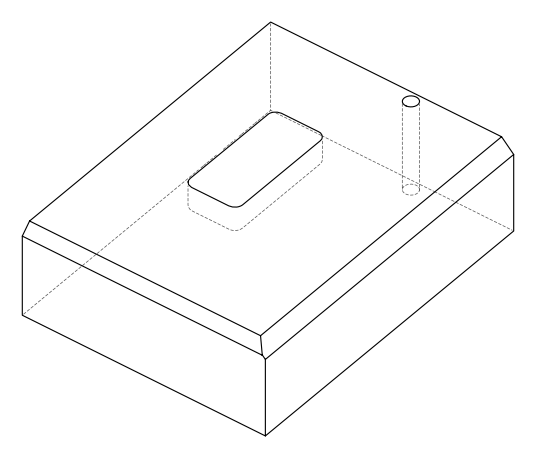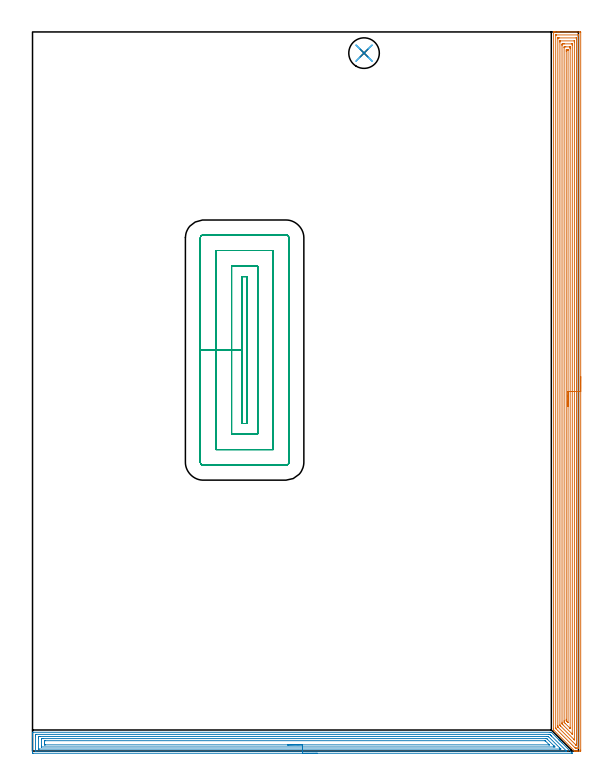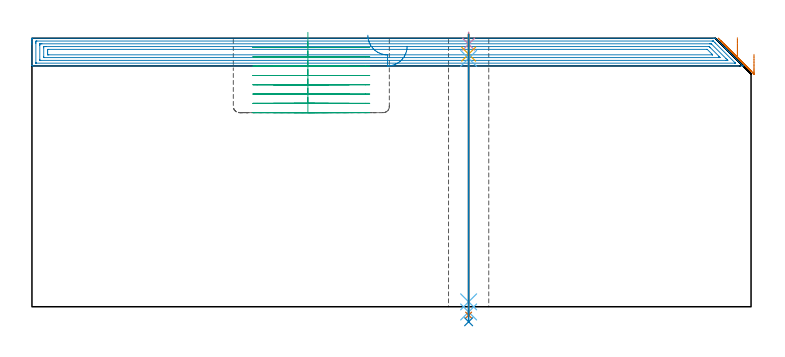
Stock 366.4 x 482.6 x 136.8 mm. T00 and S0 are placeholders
(PLAN: 8 operations, 6 tool changes, 64.6 min)
(1 AREA_MILL | FG_CHAMFER_SURFACE | UGT0205_001 | 26.99 min | 79933 mm3)
(2 AREA_MILL_1 | FG_CHAMFER_SURFACE_1 | UGT0205_001 | 14.54 min | 35062 mm3)
(3 MILL_RECTANGULAR_POCKET | POCKET_RECTANGULAR_STRAIGHT | UGT0201_095 | Follow Part, ap 5, ae 75% | 21.19 min | 520203 mm3)
(4 SPOT_DRILL | STEP1HOLE | NXT0321_9005460120000 | 0.05 min | 193 mm3)
(5 DRILL_BLIND_HOLE_INTO_CENTER | STEP1HOLE | UGT0301_178 | 0.04 min | 56 mm3)
(6 GUN_DRILL_THROUGH_HOLE | STEP1HOLE | UGT0307_001 | 0.61 min | 2537 mm3)
(7 SPADE_DRILL_TO_ENLARGE_THROUGH_HOLE | STEP1HOLE | UGT0306_003 | 0.57 min | 13900 mm3)
(8 DRILL_TO_ENLARGE_THROUGH_HOLE | STEP1HOLE | UGT0301_050 | 0.59 min | 28392 mm3)
(TOOL UGT0205_001 | Chamfer Mill 20 x 3 x 45 deg. | D20 FL50 Z2)
(TOOL UGT0201_095 | End mill 20 mm | D20 R3 FL38 Z4)
(TOOL NXT0321_9005460120000 | NC Spot Drill, 142deg, 12mm, Carbide, Uncoated | D12 PA142 FL30 Z2)
(TOOL UGT0301_178 | Twist Drill 5.4 mm | D5.4 PA118 FL55 Z2)
(TOOL UGT0307_001 | Gun Drill 5 mm | D5 PA130 FL24 Z1)
(TOOL UGT0306_003 | Spade Drill 12.5mm | D12.5 PA132 FL10 Z2)
(TOOL UGT0301_050 | Twist Drill 20.5 mm | D20.5 PA118 FL145 Z2)
(OP 1 AREA_MILL)
G17 G21 G94 G90
T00 M6
G54
G17 G0 G90 X367.9 Y251.3 S1061 M3
G43 Z146.8 H0
Z128.6
G94 G1 Y251.262 Z127.728 F250.
Y251.148 Z126.864
Y250.959 Z126.012
Y250.697 Z125.18
Y250.363 Z124.374
Y249.96 Z123.6
Y249.492 Z122.864
Y248.96 Z122.172
Y248.371 Z121.529
Y247.728 Z120.94
Y247.036 Z120.408
Y246.3 Z119.94
Y245.526 Z119.537
Y244.72 Z119.203
Y243.888 Z118.941
Y243.037 Z118.752
Y242.172 Z118.638
Y241.3 Z118.6
Y0.614
X367.897 Y0.002 Z118.599
X367.896 Y0.001
X367.285 Y0. Z119.21
X365.834 Z120.662
X365.499 Z120.997
X364.958 Z121.54
X364.828 Z121.672
X364.383 Z122.117
X363.794 Y0.01 Z122.704
X363.712 Y0.089 Z122.787
X363.631 Y0.168 Z122.866
X349.79 Y14.011 Z136.709
X349.706 Y14.096 Z136.792
X349.7 Y14.903 Z136.8
Y482.432
X349.702 Y482.59 Z136.788
X349.761 Y482.593 Z136.731
X350.162 Y482.6 Z136.337
X350.537 Z135.962
X351.208 Z135.287
X352.437 Z134.06
X352.995 Z133.5
X353.609 Z132.886
X367.285 Z119.212
X367.566 Y482.598 Z118.932
X367.892 Y482.59 Z118.606
X367.899 Y482.264 Z118.599
X367.9 Y241.3 Z118.6
X366.486 Z120.014
X366.485 Y2.307 Z120.015
X366.484 Y2.213 Z120.016
X366.479 Y2.027 Z120.021
X366.474 Y2.008 Z120.026
X366.466 Y2.005 Z120.034
X366.442 Y2.002 Z120.058
X365.499 Y2. Z121.001
X365.004 Y2.002 Z121.496
X364.605 Y2.01 Z121.895
X364.23 Y2.032 Z122.27
X363.851 Y2.4 Z122.649
X351.347 Y14.904 Z135.153
X351.208 Y15.048 Z135.292
X351.121 Y15.144 Z135.379
X351.116 Y15.515 Z135.384
X351.115 Y15.703 Z135.385
X351.114 Y480.293 Z135.386
X351.116 Y480.388 Z135.384
X351.121 Y480.574 Z135.379
X351.126 Y480.592 Z135.374
X351.134 Y480.595 Z135.366
X351.158 Y480.598 Z135.342
X351.208 Y480.6 Z135.292
X351.701 Z134.799
X365.991 Z120.509
X366.392 Y480.597 Z120.108
X366.449 Y480.594 Z120.051
X366.477 Y480.591 Z120.023
X366.481 Y480.482 Z120.019
X366.485 Y480.294 Z120.015
X366.486 Y480.2 Z120.014
Y241.3
X365.072 Z121.428
X365.071 Y4.614 Z121.429
X365.069 Y4.187 Z121.431
X365.067 Y4.071 Z121.433
X365.065 Y4.021 Z121.435
X364.978 Y4.01 Z121.522
X364.787 Y4.005 Z121.713
X364.701 Y4.011 Z121.799
X364.605 Y4.099 Z121.895
X364.514 Y4.187 Z121.986
X352.903 Y15.797 Z133.597
X352.811 Y15.891 Z133.689
X352.629 Y16.08 Z133.871
X352.535 Y16.181 Z133.965
X352.533 Y16.205 Z133.967
X352.531 Y16.261 Z133.969
X352.529 Y16.69 Z133.971
Y17.156
Y477.986
X352.531 Y478.413 Z133.969
X352.533 Y478.529 Z133.967
X352.535 Y478.579 Z133.965
X352.622 Y478.59 Z133.878
X352.81 Y478.598 Z133.69
X352.995 Y478.599 Z133.505
X353.701 Y478.6 Z132.799
X364.792 Y478.599 Z121.708
X364.916 Y478.596 Z121.584
X365.016 Y478.591 Z121.484
X365.065 Y478.586 Z121.435
X365.066 Y478.568 Z121.434
X365.069 Y478.413 Z121.431
X365.071 Y477.948 Z121.429
X365.072 Y241.3 Z121.428
X363.657 Z122.843
Y7.759
X363.654 Y7.601 Z122.846
X363.65 Y7.525 Z122.85
X363.646 Y7.514 Z122.854
X363.624 Y7.533 Z122.876
X363.56 Y7.591 Z122.94
X363.39 Y7.759 Z123.11
X354.46 Y16.69 Z132.04
X354.14 Y17.019 Z132.36
X353.95 Y17.219 Z132.55
X353.947 Y17.319 Z132.553
X353.943 Y17.527 Z132.557
Y475.734
X353.947 Y476.568 Z132.553
X353.949 Y476.59 Z132.551
X353.97 Y476.593 Z132.53
X354.023 Y476.598 Z132.477
X354.131 Y476.6 Z132.369
X354.348 Z132.152
X363.474 Z123.026
X363.579 Y476.598 Z122.921
X363.631 Y476.594 Z122.869
X363.651 Y476.59 Z122.849
X363.652 Y476.574 Z122.848
X363.657 Y475.789 Z122.843
Y475.734
Y241.3
X362.243 Z124.257
X362.242 Y11.908 Z124.258
X362.239 Y11.59 Z124.261
X362.236 Y11.382 Z124.264
X362.233 Y11.376 Z124.267
X362.218 Y11.388 Z124.282
X362.178 Y11.423 Z124.322
X362.11 Y11.488 Z124.39
X361.926 Y11.672 Z124.574
X356.015 Y17.583 Z130.485
X355.674 Y17.927 Z130.826
X355.402 Y18.206 Z131.098
X355.37 Y18.24 Z131.13
X355.364 Y18.287 Z131.136
X355.36 Y18.37 Z131.14
X355.358 Y18.476 Z131.142
X355.357 Y18.793 Z131.143
Y19.369
Y473.372
X355.358 Y473.948 Z131.142
X355.36 Y474.262 Z131.14
X355.364 Y474.573 Z131.136
X355.674 Y474.59 Z130.826
X355.918 Y474.597 Z130.582
X356.567 Y474.6 Z129.933
X356.808 Z129.692
X361.926 Y474.599 Z124.574
X362.171 Y474.596 Z124.329
X362.225 Y474.59 Z124.275
X362.236 Y474.575 Z124.264
X362.239 Y474.529 Z124.261
X362.242 Y473.948 Z124.258
X362.243 Y473.631 Z124.257
Y241.3
X360.829 Z125.671
Y15.797
X360.827 Y15.273 Z125.673
X360.825 Y15.245 Z125.675
X360.823 Y15.239 Z125.677
X360.818 Y15.241 Z125.682
X360.737 Y15.316 Z125.763
X360.574 Y15.475 Z125.926
X357.572 Y18.476 Z128.928
X357.46 Y18.587 Z129.04
X357.071 Y18.981 Z129.429
X356.877 Y19.179 Z129.623
X356.783 Y19.277 Z129.717
X356.778 Y19.369 Z129.722
X356.772 Y20.057 Z129.728
Y20.262
X356.771 Y471.958 Z129.729
X356.772 Y472.162 Z129.728
X356.776 Y472.506 Z129.724
X356.778 Y472.583 Z129.722
X356.876 Y472.59 Z129.624
X357.025 Y472.597 Z129.475
X357.46 Y472.599 Z129.04
X357.915 Y472.6 Z128.585
X360.596 Y472.598 Z125.904
X360.777 Y472.593 Z125.723
X360.814 Y472.591 Z125.686
X360.822 Y472.527 Z125.678
X360.826 Y472.369 Z125.674
X360.828 Y472.162 Z125.672
X360.829 Y471.473 Z125.671
Y471.269
Y241.3
X359.415 Z127.085
X359.414 Y19.201 Z127.086
X359.413 Y19.145 Z127.087
X359.411 Y19.102 Z127.089
X359.41 Y19.1 Z127.09
X359.401 Y19.105 Z127.099
X359.367 Y19.135 Z127.133
X359.247 Y19.251 Z127.253
X359.128 Y19.369 Z127.372
X358.353 Y20.145 Z128.147
X358.24 Y20.262 Z128.26
X358.201 Y20.307 Z128.299
X358.192 Y20.348 Z128.308
X358.19 Y20.426 Z128.31
X358.186 Y21.155 Z128.314
X358.185 Y21.323 Z128.315
Y469.651
X358.188 Y470.376 Z128.312
X358.19 Y470.539 Z128.31
X358.192 Y470.59 Z128.308
X358.242 Y470.593 Z128.258
X358.353 Y470.596 Z128.147
X359.023 Y470.6 Z127.477
X359.247 Y470.598 Z127.253
X359.321 Y470.595 Z127.179
X359.38 Y470.59 Z127.12
X359.408 Y470.583 Z127.092
X359.41 Y470.543 Z127.09
X359.413 Y470.376 Z127.087
X359.414 Y470.208 Z127.086
X359.415 Y241.3 Z127.085
Y240.428 Z127.123
Y239.564 Z127.237
Y238.712 Z127.426
Y237.88 Z127.688
Y237.074 Z128.022
Y236.3 Z128.425
Y235.564 Z128.894
Y234.872 Z129.425
Y234.229 Z130.014
Y233.64 Z130.657
Y233.109 Z131.35
Y232.64 Z132.085
Y232.237 Z132.859
Y231.903 Z133.665
Y231.641 Z134.497
Y231.452 Z135.349
Y231.338 Z136.214
Y231.3 Z137.085
G0 Z146.8
M5
M2
(OP 2 AREA_MILL_1)
G17 G21 G94 G90
T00 M6
G54
G17 G0 G90 X191.15 Y-1.5 S1061 M3
G43 Z146.8 H0
Z132.7
G94 G1 X191.112 Z131.828 F250.
X190.998 Z130.964
X190.809 Z130.112
X190.547 Z129.28
X190.213 Z128.474
X189.81 Z127.7
X189.341 Z126.964
X188.81 Z126.272
X188.221 Z125.629
X187.578 Z125.04
X186.886 Z124.509
X186.15 Z124.04
X185.376 Z123.637
X184.57 Z123.303
X183.738 Z123.041
X182.886 Z122.852
X182.021 Z122.738
X181.15 Z122.7
X0.623
X0.175 Y-1.496 Z122.702
X0.01 Y-1.492 Z122.706
X0. Y-1.323 Z122.874
Y9.514 Z133.708
Y10.048 Z134.245
Y10.395 Z134.591
Y10.929 Z135.125
Y11.276 Z135.471
Y11.97 Z136.169
Y12.251 Z136.45
Y12.277 Z136.476
X0.01 Y12.591 Z136.782
X0.082 Y12.595 Z136.79
X0.125 Y12.597 Z136.794
X0.174 Y12.596 Z136.796
X347.378 Y12.6 Z136.8
X348.198 Y12.598 Z136.796
X348.203 Y12.597
X353.05 Y7.752 Z131.948
X353.187 Y7.614 Z131.812
X353.349 Y7.452 Z131.65
X353.49 Y7.312 Z131.507
X353.634 Y7.167 Z131.365
X353.783 Y7.018 Z131.215
X353.931 Y6.871 Z131.067
X354.081 Y6.72 Z130.918
X354.217 Y6.584 Z130.781
X354.371 Y6.431 Z130.626
X354.858 Y5.942 Z130.142
X355.123 Y5.678 Z129.876
X355.252 Y5.55 Z129.746
X355.61 Y5.19 Z129.39
X361.975 Y-1.173 Z123.023
X362.221 Y-1.421 Z122.778
X362.273 Y-1.472 Z122.726
X362.295 Y-1.497 Z122.702
X362.294 Y-1.499 Z122.7
X181.15 Y-1.5
Y-0.086 Z124.114
X2.318 Y-0.085 Z124.115
X2.036 Y-0.079 Z124.121
X2.009 Y-0.078 Z124.122
X2.006 Y-0.056 Z124.144
X2.002 Y-0.022 Z124.178
X2.001 Y0.01 Z124.21
X2. Y0.229 Z124.429
Y9.918 Z134.118
X2.002 Y10.395 Z134.595
X2.006 Y10.793 Z134.993
X2.021 Y11.175 Z135.375
X2.41 Y11.18 Z135.38
X2.506 Y11.181 Z135.381
X346.576 Y11.186 Z135.386
X346.977 Y11.184 Z135.384
X347.076 Y11.181 Z135.381
X347.124 Y11.179 Z135.379
X347.175 Y11.163 Z135.363
X347.378 Y10.968 Z135.168
X347.955 Y10.395 Z134.595
X348.271 Y10.079 Z134.279
X358.102 Y0.248 Z124.448
X358.335 Y0.013 Z124.213
X358.37 Y-0.024 Z124.176
X358.403 Y-0.064 Z124.136
X358.413 Y-0.079 Z124.121
X358.011 Y-0.085 Z124.115
X181.15 Y-0.086 Z124.114
Y1.328 Z125.528
X4.459 Y1.329 Z125.529
X4.198 Y1.33 Z125.53
X4.111 Y1.332 Z125.532
X4.043 Y1.335 Z125.535
X4.01 Y1.341 Z125.541
X4.007 Y1.391 Z125.591
X4.003 Y1.586 Z125.786
X4. Y1.781 Z125.981
Y8.828 Z133.028
X4.003 Y9.514 Z133.714
X4.007 Y9.702 Z133.902
X4.014 Y9.76 Z133.96
X4.07 Y9.763 Z133.963
X4.198 Y9.765 Z133.965
X4.834 Y9.767 Z133.967
X5.091
X345.329 Y9.771 Z133.971
X345.59 Y9.77 Z133.97
X345.852 Y9.768 Z133.968
X346.025 Y9.764 Z133.964
X346.135 Y9.754 Z133.954
X346.184 Y9.708 Z133.908
X346.385 Y9.514 Z133.714
X353.634 Y2.267 Z126.467
X354.314 Y1.586 Z125.786
X354.527 Y1.37 Z125.57
X354.556 Y1.333 Z125.533
X354.527 Y1.331 Z125.531
X353.895 Y1.329 Z125.529
X353.634
X181.15 Y1.328 Z125.528
Y2.743 Z126.943
X6.137
X6.035 Y2.744 Z126.944
X6.014 Y2.746 Z126.946
X6.009 Y2.749 Z126.949
X6.006 Y2.757 Z126.957
X6.002 Y2.809 Z127.009
X6.001 Y2.914 Z127.114
X6. Y3.333 Z127.533
Y7.737 Z131.937
X6.004 Y8.185 Z132.385
X6.007 Y8.293 Z132.493
X6.01 Y8.341 Z132.541
X6.067 Y8.346 Z132.546
X6.273 Y8.35 Z132.55
X6.879 Y8.353 Z132.553
X7.163
X344.697 Y8.357 Z132.557
X344.979 Y8.355 Z132.555
X345.053 Y8.353 Z132.553
X345.086 Y8.351 Z132.551
X345.238 Y8.205 Z132.405
X345.477 Y7.973 Z132.173
X345.59 Y7.861 Z132.061
X345.699 Y7.752 Z131.952
X350.059 Y3.392 Z127.592
X350.101 Y3.348 Z127.548
X350.666 Y2.75 Z126.95
X350.059 Y2.745 Z126.945
X349.778 Y2.744 Z126.944
X181.15 Y2.743 Z126.943
Y4.157 Z128.357
X8.593
X8.448 Y4.159 Z128.359
X8.157 Y4.164 Z128.364
X8.009 Y4.168 Z128.368
X8.006 Y4.186 Z128.386
X8.004 Y4.229 Z128.429
X8. Y4.885 Z129.085
Y5.11 Z129.31
Y5.99 Z130.19
Y6.647 Z130.847
X8.004 Y6.871 Z131.071
X8.006 Y6.912 Z131.112
X8.009 Y6.926 Z131.126
X8.117 Y6.932 Z131.132
X8.391 Y6.937 Z131.137
X8.529 Y6.939 Z131.139
X343.803 Y6.943 Z131.143
X343.876 Y6.942 Z131.142
X344.021 Y6.938 Z131.138
X344.055 Y6.935 Z131.135
X344.066 Y6.929 Z131.129
X344.088 Y6.911 Z131.111
X344.13 Y6.871 Z131.071
X346.484 Y4.517 Z128.717
X346.77 Y4.229 Z128.429
X346.809 Y4.186 Z128.386
X346.823 Y4.169 Z128.369
X346.774 Y4.164 Z128.364
X346.63 Y4.159 Z128.359
X346.556 Y4.157 Z128.357
X181.15
X180.278 Z128.395
X179.413 Z128.509
X178.562 Z128.698
X177.73 Z128.96
X176.924 Z129.294
X176.15 Z129.697
X175.414 Z130.165
X174.722 Z130.696
X174.079 Z131.286
X173.489 Z131.929
X172.958 Z132.621
X172.49 Z133.357
X172.087 Z134.131
X171.753 Z134.937
X171.491 Z135.769
X171.302 Z136.62
X171.188 Z137.485
X171.15 Z138.357
G0 Z146.8
M5
M2
(OP 3 MILL_RECTANGULAR_POCKET)
G17 G21 G94 G90
T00 M6
G54
G17 G0 G90 X140.6 Y297.977 S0 M3
G43 Z146.8 H0
Z139.8
G94 G1 Y269.1 Z132.062 F250.
Y219.8 F500.
X144.1
Y318.4
X140.6
Y269.1
X133.6
Y212.8
X151.1
Y325.4
X133.6
Y269.1
X123.1
Y202.3
X161.6
Y335.9
X123.1
Y269.1
X112.6
Y193.9
G3 X114.7 Y191.8 R2.1
G1 X170.
G3 X172.1 Y193.9 R2.1
G1 Y344.3
G3 X170. Y346.4 R2.1
G1 X114.7
G3 X112.6 Y344.3 R2.1
G1 Y269.1
Y268.1
G0 X140.6 Y297.977 Z135.062
G1 Y269.1 Z127.325 F250.
Y219.8 F500.
X144.1
Y318.4
X140.6
Y269.1
X133.6
Y212.8
X151.1
Y325.4
X133.6
Y269.1
X123.1
Y202.3
X161.6
Y335.9
X123.1
Y269.1
X112.6
Y193.9
G3 X114.7 Y191.8 R2.1
G1 X170.
G3 X172.1 Y193.9 R2.1
G1 Y344.3
G3 X170. Y346.4 R2.1
G1 X114.7
G3 X112.6 Y344.3 R2.1
G1 Y269.1
Y268.1
G0 X140.6 Y297.977 Z130.325
G1 Y269.1 Z122.587 F250.
Y219.8 F500.
X144.1
Y318.4
X140.6
Y269.1
X133.6
Y212.8
X151.1
Y325.4
X133.6
Y269.1
X123.1
Y202.3
X161.6
Y335.9
X123.1
Y269.1
X112.6
Y193.9
G3 X114.7 Y191.8 R2.1
G1 X170.
G3 X172.1 Y193.9 R2.1
G1 Y344.3
G3 X170. Y346.4 R2.1
G1 X114.7
G3 X112.6 Y344.3 R2.1
G1 Y269.1
Y268.1
G0 X140.6 Y297.977 Z125.587
G1 Y269.1 Z117.85 F250.
Y219.8 F500.
X144.1
Y318.4
X140.6
Y269.1
X133.6
Y212.8
X151.1
Y325.4
X133.6
Y269.1
X123.1
Y202.3
X161.6
Y335.9
X123.1
Y269.1
X112.6
Y193.9
G3 X114.7 Y191.8 R2.1
G1 X170.
G3 X172.1 Y193.9 R2.1
G1 Y344.3
G3 X170. Y346.4 R2.1
G1 X114.7
G3 X112.6 Y344.3 R2.1
G1 Y269.1
Y268.1
G0 X140.6 Y297.977 Z120.85
G1 Y269.1 Z113.112 F250.
Y219.8 F500.
X144.1
Y318.4
X140.6
Y269.1
X133.6
Y212.8
X151.1
Y325.4
X133.6
Y269.1
X123.1
Y202.3
X161.6
Y335.9
X123.1
Y269.1
X112.6
Y193.9
G3 X114.7 Y191.8 R2.1
G1 X170.
G3 X172.1 Y193.9 R2.1
G1 Y344.3
G3 X170. Y346.4 R2.1
G1 X114.7
G3 X112.6 Y344.3 R2.1
G1 Y269.1
Y268.1
G0 X140.6 Y297.977 Z116.112
G1 Y269.1 Z108.375 F250.
Y219.8 F500.
X144.1
Y318.4
X140.6
Y269.1
X133.6
Y212.8
X151.1
Y325.4
X133.6
Y269.1
X123.1
Y202.3
X161.6
Y335.9
X123.1
Y269.1
X112.6
Y193.9
G3 X114.7 Y191.8 R2.1
G1 X170.
G3 X172.1 Y193.9 R2.1
G1 Y344.3
G3 X170. Y346.4 R2.1
G1 X114.7
G3 X112.6 Y344.3 R2.1
G1 Y269.1
Y268.1
G0 X140.6 Y297.977 Z111.375
G1 Y269.1 Z103.637 F250.
Y219.8 F500.
X144.1
Y318.4
X140.6
Y269.1
X133.6
Y212.8
X151.1
Y325.4
X133.6
Y269.1
X123.1
Y202.3
X161.6
Y335.9
X123.1
Y269.1
X112.6
Y193.9
G3 X114.7 Y191.8 R2.1
G1 X170.
G3 X172.1 Y193.9 R2.1
G1 Y344.3
G3 X170. Y346.4 R2.1
G1 X114.7
G3 X112.6 Y344.3 R2.1
G1 Y269.1
Y268.1
G0 X140.6 Y297.977 Z106.637
G1 Y269.1 Z98.9 F250.
Y219.8 F500.
X144.1
Y318.4
X140.6
Y269.1
X133.6
Y212.8
X151.1
Y325.4
X133.6
Y269.1
X123.1
Y202.3
X161.6
Y335.9
X123.1
Y269.1
X112.6
Y193.9
G3 X114.7 Y191.8 R2.1
G1 X170.
G3 X172.1 Y193.9 R2.1
G1 Y344.3
G3 X170. Y346.4 R2.1
G1 X114.7
G3 X112.6 Y344.3 R2.1
G1 Y269.1
Y268.1
G0 Z146.8
M5
M2
(OP 4 SPOT_DRILL)
G17 G21 G94 G90
T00 M6
G54
G17 G0 G90 X222.5 Y468.4 S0 M3
G43 Z146.8 H0
G94 G81 G98 Z133.8 F250. R139.8
G80
M5
M2
(OP 5 DRILL_BLIND_HOLE_INTO_CENTER)
G17 G21 G94 G90
T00 M6
G54
G17 G0 G90 X222.5 Y468.4 S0 M3
G43 Z146.8 H0
G94 G81 G98 Z128.7 F250. R138.8
G80
M5
M2
(OP 6 GUN_DRILL_THROUGH_HOLE)
G17 G21 G94 G90
T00 M6
G54
G17 G0 G90 X222.5 Y468.4 M8
G43 Z146.8 H0
Z135.122
S716 M3
G94 G1 Z126.536 F125. M26
G4 X.084
Z2.5 F250.
G4 X.084
Z-2.666 F125.
G4 X.084
M5
M9
G0 Z135.122
Z146.8
M2
(OP 7 SPADE_DRILL_TO_ENLARGE_THROUGH_HOLE)
G17 G21 G94 G90
T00 M6
G54
G17 G0 G90 X222.5 Y468.4 S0 M3
G43 Z146.8 H0
G94 G73 G98 Z-4.283 F250. Q11.757 R138.8
G80
M5
M2
(OP 8 DRILL_TO_ENLARGE_THROUGH_HOLE)
G17 G21 G94 G90
T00 M6
G54
G17 G0 G90 X222.5 Y468.4 S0 M3
G43 Z146.8 H0
G94 G73 G98 Z-7.659 F250. Q18.057 R138.8
G80
M5
M2
